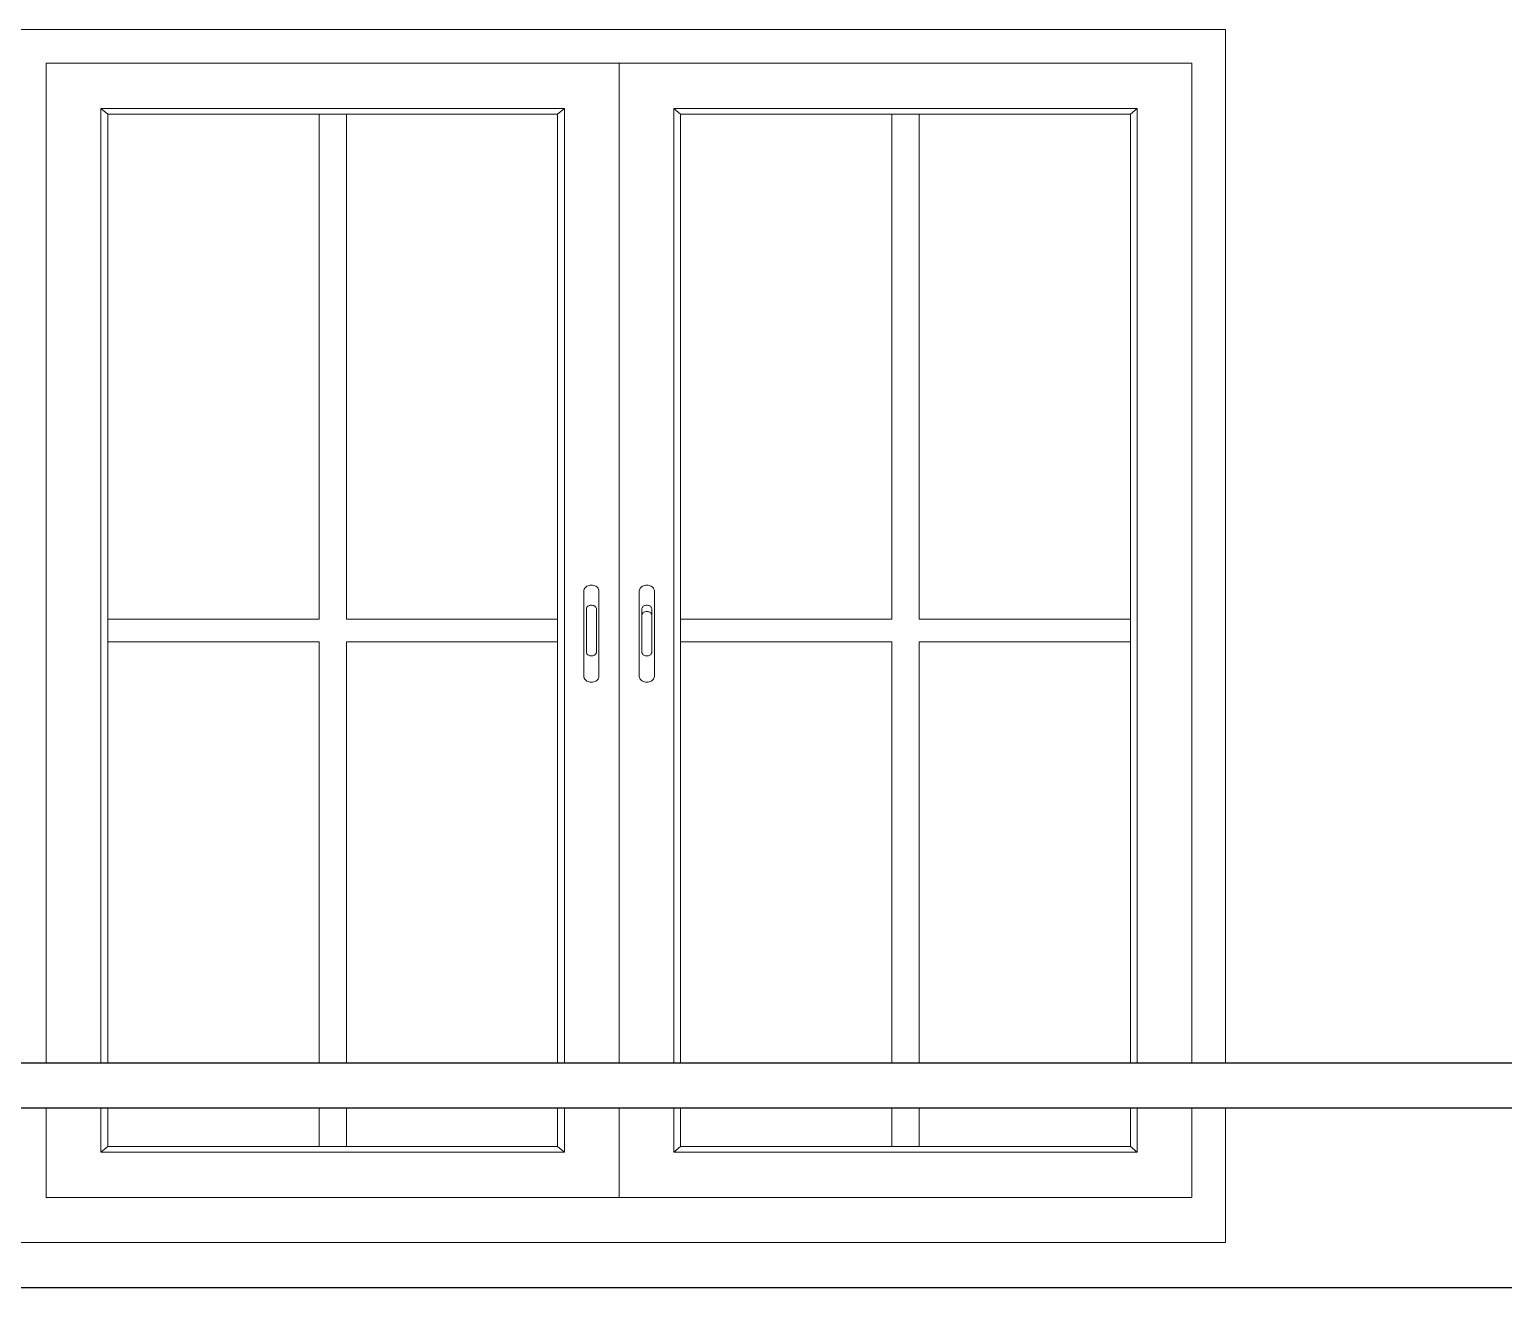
# Model space of a CAD drawing. Header units: inches. Extents: x -5096374 to -5070857, y -3259973 to -3243900.
# Drawn here: x -5079118.5 to -5079052.9, y -3259150.1 to -3259094.1 of the extents above; entities that cross this region are included whole.
import ezdxf

# ---------------------------------------------------------------- set-up
doc = ezdxf.new("R2010")
doc.units = ezdxf.units.IN
doc.header["$LTSCALE"] = 2
doc.header["$MEASUREMENT"] = 0
doc.layers.get('0').update_dxf_attribs({"linetype": 'CONTINUOUS'})
doc.layers.add('window', color=4, linetype='CONTINUOUS', lineweight=13)

msp = doc.modelspace()

# ---------------------------------------------------------------- linework, layer by layer
at = {"ltscale": 0.5}
for p, q in [((-5079359.202, -3259140.096), (-5078934.524, -3259140.096)), ((-5079359.202, -3259142.096), (-5078934.524, -3259142.096)), ((-5079359.202, -3259150.096), (-5078934.524, -3259150.096))]:
    msp.add_line(p, q, dxfattribs=at)
at = {"layer": 'window'}
for p, q in [((-5079065.283, -3259094.096), (-5079155.283, -3259094.096)), ((-5079065.283, -3259140.096), (-5079065.283, -3259094.096)), ((-5079117.783, -3259095.596), (-5079117.783, -3259140.096)), ((-5079066.783, -3259095.596), (-5079117.783, -3259095.596)), ((-5079092.283, -3259095.596), (-5079092.283, -3259140.096)), ((-5079066.783, -3259140.096), (-5079066.783, -3259095.596)), ((-5079094.716, -3259097.62), (-5079115.349, -3259097.62)), ((-5079115.349, -3259097.62), (-5079115.349, -3259140.096)), ((-5079115.045, -3259097.873), (-5079115.349, -3259097.62)), ((-5079115.045, -3259097.873), (-5079115.045, -3259140.096)), ((-5079115.045, -3259097.873), (-5079095.02, -3259097.873)), ((-5079105.641, -3259097.873), (-5079105.641, -3259120.34)), ((-5079104.424, -3259097.873), (-5079104.424, -3259120.34)), ((-5079095.02, -3259097.873), (-5079094.716, -3259097.62)), ((-5079095.02, -3259140.096), (-5079095.02, -3259097.873)), ((-5079094.716, -3259140.096), (-5079094.716, -3259097.62)), ((-5079089.849, -3259097.62), (-5079069.216, -3259097.62)), ((-5079089.545, -3259097.873), (-5079089.849, -3259097.62)), ((-5079089.849, -3259140.096), (-5079089.849, -3259097.62)), ((-5079069.52, -3259097.873), (-5079089.545, -3259097.873)), ((-5079089.545, -3259140.096), (-5079089.545, -3259097.873)), ((-5079080.141, -3259097.873), (-5079080.141, -3259120.34)), ((-5079078.924, -3259097.873), (-5079078.924, -3259120.34)), ((-5079069.52, -3259097.873), (-5079069.216, -3259097.62)), ((-5079069.52, -3259097.873), (-5079069.52, -3259140.096)), ((-5079069.216, -3259097.62), (-5079069.216, -3259140.096)), ((-5079093.713, -3259118.882), (-5079093.753, -3259118.908)), ((-5079093.668, -3259118.862), (-5079093.713, -3259118.882)), ((-5079093.62, -3259118.847), (-5079093.668, -3259118.862)), ((-5079093.568, -3259118.838), (-5079093.62, -3259118.847)), ((-5079093.568, -3259118.838), (-5079093.516, -3259118.835)), ((-5079093.516, -3259118.835), (-5079093.464, -3259118.838)), ((-5079093.464, -3259118.838), (-5079093.413, -3259118.847)), ((-5079093.413, -3259118.847), (-5079093.364, -3259118.862)), ((-5079093.319, -3259118.882), (-5079093.364, -3259118.862)), ((-5079093.319, -3259118.882), (-5079093.28, -3259118.908)), ((-5079091.286, -3259118.908), (-5079091.246, -3259118.882)), ((-5079091.246, -3259118.882), (-5079091.201, -3259118.862)), ((-5079091.201, -3259118.862), (-5079091.152, -3259118.847)), ((-5079091.152, -3259118.847), (-5079091.101, -3259118.838)), ((-5079091.101, -3259118.838), (-5079091.049, -3259118.835)), ((-5079091.049, -3259118.835), (-5079090.997, -3259118.838)), ((-5079090.997, -3259118.838), (-5079090.946, -3259118.847)), ((-5079090.946, -3259118.847), (-5079090.897, -3259118.862)), ((-5079090.897, -3259118.862), (-5079090.852, -3259118.882)), ((-5079090.852, -3259118.882), (-5079090.812, -3259118.908)), ((-5079093.847, -3259119.044), (-5079093.851, -3259119.083)), ((-5079093.851, -3259119.083), (-5079093.851, -3259122.899)), ((-5079093.847, -3259119.044), (-5079093.834, -3259119.007)), ((-5079093.834, -3259119.007), (-5079093.814, -3259118.97)), ((-5079093.814, -3259118.97), (-5079093.787, -3259118.937)), ((-5079093.753, -3259118.908), (-5079093.787, -3259118.937)), ((-5079093.28, -3259118.908), (-5079093.245, -3259118.937)), ((-5079093.218, -3259118.97), (-5079093.245, -3259118.937)), ((-5079093.198, -3259119.007), (-5079093.218, -3259118.97)), ((-5079093.186, -3259119.044), (-5079093.198, -3259119.007)), ((-5079093.181, -3259119.083), (-5079093.198, -3259119.007)), ((-5079093.181, -3259119.083), (-5079093.186, -3259119.044)), ((-5079093.181, -3259122.899), (-5079093.181, -3259119.083)), ((-5079091.384, -3259119.083), (-5079091.367, -3259119.007)), ((-5079091.384, -3259119.083), (-5079091.379, -3259119.044)), ((-5079091.384, -3259122.899), (-5079091.384, -3259119.083)), ((-5079091.379, -3259119.044), (-5079091.367, -3259119.007)), ((-5079091.367, -3259119.007), (-5079091.347, -3259118.97)), ((-5079091.347, -3259118.97), (-5079091.32, -3259118.937)), ((-5079091.32, -3259118.937), (-5079091.286, -3259118.908)), ((-5079090.812, -3259118.908), (-5079090.778, -3259118.937)), ((-5079090.778, -3259118.937), (-5079090.751, -3259118.97)), ((-5079090.751, -3259118.97), (-5079090.731, -3259119.007)), ((-5079090.731, -3259119.007), (-5079090.718, -3259119.044)), ((-5079090.718, -3259119.044), (-5079090.714, -3259119.083)), ((-5079090.714, -3259119.083), (-5079090.714, -3259122.899)), ((-5079093.741, -3259119.891), (-5079093.738, -3259119.865)), ((-5079093.741, -3259121.812), (-5079093.741, -3259119.891)), ((-5079093.738, -3259119.865), (-5079093.73, -3259119.84)), ((-5079093.73, -3259119.84), (-5079093.717, -3259119.816)), ((-5079093.717, -3259119.816), (-5079093.698, -3259119.793)), ((-5079093.698, -3259119.793), (-5079093.675, -3259119.773)), ((-5079093.675, -3259119.773), (-5079093.648, -3259119.756)), ((-5079093.648, -3259119.756), (-5079093.618, -3259119.742)), ((-5079093.618, -3259119.742), (-5079093.586, -3259119.732)), ((-5079093.586, -3259119.732), (-5079093.551, -3259119.726)), ((-5079093.551, -3259119.726), (-5079093.516, -3259119.724)), ((-5079093.516, -3259119.724), (-5079093.481, -3259119.726)), ((-5079093.481, -3259119.726), (-5079093.447, -3259119.732)), ((-5079093.447, -3259119.732), (-5079093.414, -3259119.742)), ((-5079093.414, -3259119.742), (-5079093.384, -3259119.756)), ((-5079093.384, -3259119.756), (-5079093.357, -3259119.773)), ((-5079093.357, -3259119.773), (-5079093.334, -3259119.793)), ((-5079093.334, -3259119.793), (-5079093.316, -3259119.816)), ((-5079093.316, -3259119.816), (-5079093.302, -3259119.84)), ((-5079093.302, -3259119.84), (-5079093.294, -3259119.865)), ((-5079093.294, -3259119.865), (-5079093.291, -3259119.891)), ((-5079093.291, -3259119.891), (-5079093.291, -3259121.812)), ((-5079091.271, -3259119.865), (-5079091.274, -3259119.891)), ((-5079091.274, -3259121.812), (-5079091.274, -3259119.891)), ((-5079091.271, -3259120.145), (-5079091.274, -3259120.171)), ((-5079091.263, -3259119.84), (-5079091.271, -3259119.865)), ((-5079091.263, -3259120.12), (-5079091.271, -3259120.145)), ((-5079091.249, -3259119.816), (-5079091.263, -3259119.84)), ((-5079091.249, -3259120.095), (-5079091.263, -3259120.12)), ((-5079091.231, -3259119.793), (-5079091.249, -3259119.816)), ((-5079091.231, -3259120.073), (-5079091.249, -3259120.095)), ((-5079091.208, -3259119.773), (-5079091.231, -3259119.793)), ((-5079091.208, -3259120.053), (-5079091.231, -3259120.073)), ((-5079091.181, -3259119.756), (-5079091.208, -3259119.773)), ((-5079091.181, -3259120.036), (-5079091.208, -3259120.053)), ((-5079091.151, -3259119.742), (-5079091.181, -3259119.756)), ((-5079091.151, -3259120.022), (-5079091.181, -3259120.036)), ((-5079091.118, -3259119.732), (-5079091.151, -3259119.742)), ((-5079091.118, -3259120.012), (-5079091.151, -3259120.022)), ((-5079091.084, -3259119.726), (-5079091.118, -3259119.732)), ((-5079091.084, -3259120.006), (-5079091.118, -3259120.012)), ((-5079091.049, -3259119.724), (-5079091.084, -3259119.726)), ((-5079091.049, -3259120.004), (-5079091.084, -3259120.006)), ((-5079091.014, -3259119.726), (-5079091.049, -3259119.724)), ((-5079091.014, -3259120.006), (-5079091.049, -3259120.004)), ((-5079090.979, -3259119.732), (-5079091.014, -3259119.726)), ((-5079090.979, -3259120.012), (-5079091.014, -3259120.006)), ((-5079090.947, -3259119.742), (-5079090.979, -3259119.732)), ((-5079090.947, -3259120.022), (-5079090.979, -3259120.012)), ((-5079090.917, -3259119.756), (-5079090.947, -3259119.742)), ((-5079090.917, -3259120.036), (-5079090.947, -3259120.022)), ((-5079090.89, -3259119.773), (-5079090.917, -3259119.756)), ((-5079090.89, -3259120.053), (-5079090.917, -3259120.036)), ((-5079090.867, -3259119.793), (-5079090.89, -3259119.773)), ((-5079090.867, -3259120.073), (-5079090.89, -3259120.053)), ((-5079090.849, -3259119.816), (-5079090.867, -3259119.793)), ((-5079090.849, -3259120.095), (-5079090.867, -3259120.073)), ((-5079090.835, -3259119.84), (-5079090.849, -3259119.816)), ((-5079090.835, -3259120.12), (-5079090.849, -3259120.095)), ((-5079090.827, -3259119.865), (-5079090.835, -3259119.84)), ((-5079090.827, -3259120.145), (-5079090.835, -3259120.12)), ((-5079090.824, -3259119.891), (-5079090.827, -3259119.865)), ((-5079090.824, -3259120.171), (-5079090.827, -3259120.145)), ((-5079090.824, -3259120.171), (-5079090.824, -3259119.891)), ((-5079090.824, -3259121.812), (-5079090.824, -3259120.171)), ((-5079105.641, -3259120.34), (-5079115.045, -3259120.34)), ((-5079095.02, -3259120.34), (-5079104.424, -3259120.34)), ((-5079089.545, -3259120.34), (-5079080.141, -3259120.34)), ((-5079078.924, -3259120.34), (-5079069.52, -3259120.34)), ((-5079105.641, -3259121.352), (-5079115.045, -3259121.352)), ((-5079105.641, -3259121.352), (-5079105.641, -3259140.096)), ((-5079104.424, -3259121.352), (-5079104.424, -3259140.096)), ((-5079095.02, -3259121.352), (-5079104.424, -3259121.352)), ((-5079089.545, -3259121.352), (-5079080.141, -3259121.352)), ((-5079080.141, -3259121.352), (-5079080.141, -3259140.096)), ((-5079078.924, -3259121.352), (-5079069.52, -3259121.352)), ((-5079078.924, -3259121.352), (-5079078.924, -3259140.096)), ((-5079093.741, -3259121.812), (-5079093.738, -3259121.838)), ((-5079093.738, -3259121.838), (-5079093.73, -3259121.863)), ((-5079093.73, -3259121.863), (-5079093.717, -3259121.888)), ((-5079093.717, -3259121.888), (-5079093.698, -3259121.91)), ((-5079093.698, -3259121.91), (-5079093.675, -3259121.93)), ((-5079093.675, -3259121.93), (-5079093.648, -3259121.947)), ((-5079093.648, -3259121.947), (-5079093.618, -3259121.961)), ((-5079093.618, -3259121.961), (-5079093.586, -3259121.971)), ((-5079093.586, -3259121.971), (-5079093.551, -3259121.977)), ((-5079093.551, -3259121.977), (-5079093.516, -3259121.979)), ((-5079093.516, -3259121.979), (-5079093.481, -3259121.977)), ((-5079093.481, -3259121.977), (-5079093.447, -3259121.971)), ((-5079093.447, -3259121.971), (-5079093.414, -3259121.961)), ((-5079093.414, -3259121.961), (-5079093.384, -3259121.947)), ((-5079093.384, -3259121.947), (-5079093.357, -3259121.93)), ((-5079093.357, -3259121.93), (-5079093.334, -3259121.91)), ((-5079093.334, -3259121.91), (-5079093.316, -3259121.888)), ((-5079093.316, -3259121.888), (-5079093.302, -3259121.863)), ((-5079093.302, -3259121.863), (-5079093.294, -3259121.838)), ((-5079093.294, -3259121.838), (-5079093.291, -3259121.812)), ((-5079091.271, -3259121.838), (-5079091.274, -3259121.812)), ((-5079091.263, -3259121.863), (-5079091.271, -3259121.838)), ((-5079091.249, -3259121.888), (-5079091.263, -3259121.863)), ((-5079091.231, -3259121.91), (-5079091.249, -3259121.888)), ((-5079091.208, -3259121.93), (-5079091.231, -3259121.91)), ((-5079091.181, -3259121.947), (-5079091.208, -3259121.93)), ((-5079091.151, -3259121.961), (-5079091.181, -3259121.947)), ((-5079091.118, -3259121.971), (-5079091.151, -3259121.961)), ((-5079091.084, -3259121.977), (-5079091.118, -3259121.971)), ((-5079091.049, -3259121.979), (-5079091.084, -3259121.977)), ((-5079091.014, -3259121.977), (-5079091.049, -3259121.979)), ((-5079090.979, -3259121.971), (-5079091.014, -3259121.977)), ((-5079090.947, -3259121.961), (-5079090.979, -3259121.971)), ((-5079090.917, -3259121.947), (-5079090.947, -3259121.961)), ((-5079090.89, -3259121.93), (-5079090.917, -3259121.947)), ((-5079090.867, -3259121.91), (-5079090.89, -3259121.93)), ((-5079090.849, -3259121.888), (-5079090.867, -3259121.91)), ((-5079090.835, -3259121.863), (-5079090.849, -3259121.888)), ((-5079090.827, -3259121.838), (-5079090.835, -3259121.863)), ((-5079090.824, -3259121.812), (-5079090.827, -3259121.838)), ((-5079093.847, -3259122.937), (-5079093.851, -3259122.899)), ((-5079093.851, -3259122.899), (-5079093.834, -3259122.975)), ((-5079093.847, -3259122.937), (-5079093.834, -3259122.975)), ((-5079093.834, -3259122.975), (-5079093.814, -3259123.011)), ((-5079093.787, -3259123.045), (-5079093.814, -3259123.011)), ((-5079093.753, -3259123.074), (-5079093.787, -3259123.045)), ((-5079093.713, -3259123.1), (-5079093.753, -3259123.074)), ((-5079093.713, -3259123.1), (-5079093.668, -3259123.12)), ((-5079093.668, -3259123.12), (-5079093.62, -3259123.135)), ((-5079093.568, -3259123.144), (-5079093.62, -3259123.135)), ((-5079093.516, -3259123.147), (-5079093.568, -3259123.144)), ((-5079093.516, -3259123.147), (-5079093.464, -3259123.144)), ((-5079093.464, -3259123.144), (-5079093.413, -3259123.135)), ((-5079093.364, -3259123.12), (-5079093.413, -3259123.135)), ((-5079093.364, -3259123.12), (-5079093.319, -3259123.1)), ((-5079093.319, -3259123.1), (-5079093.28, -3259123.074)), ((-5079093.245, -3259123.045), (-5079093.28, -3259123.074)), ((-5079093.218, -3259123.011), (-5079093.245, -3259123.045)), ((-5079093.198, -3259122.975), (-5079093.218, -3259123.011)), ((-5079093.198, -3259122.975), (-5079093.186, -3259122.937)), ((-5079093.186, -3259122.937), (-5079093.181, -3259122.899)), ((-5079091.379, -3259122.937), (-5079091.384, -3259122.899)), ((-5079091.367, -3259122.975), (-5079091.379, -3259122.937)), ((-5079091.347, -3259123.011), (-5079091.367, -3259122.975)), ((-5079091.32, -3259123.045), (-5079091.347, -3259123.011)), ((-5079091.286, -3259123.074), (-5079091.32, -3259123.045)), ((-5079091.246, -3259123.1), (-5079091.286, -3259123.074)), ((-5079091.201, -3259123.12), (-5079091.246, -3259123.1)), ((-5079091.152, -3259123.135), (-5079091.201, -3259123.12)), ((-5079091.101, -3259123.144), (-5079091.152, -3259123.135)), ((-5079091.049, -3259123.147), (-5079091.101, -3259123.144)), ((-5079090.997, -3259123.144), (-5079091.049, -3259123.147)), ((-5079090.946, -3259123.135), (-5079090.997, -3259123.144)), ((-5079090.897, -3259123.12), (-5079090.946, -3259123.135)), ((-5079090.852, -3259123.1), (-5079090.897, -3259123.12)), ((-5079090.812, -3259123.074), (-5079090.852, -3259123.1)), ((-5079090.778, -3259123.045), (-5079090.812, -3259123.074)), ((-5079090.751, -3259123.011), (-5079090.778, -3259123.045)), ((-5079090.731, -3259122.975), (-5079090.751, -3259123.011)), ((-5079090.714, -3259122.899), (-5079090.731, -3259122.975)), ((-5079090.718, -3259122.937), (-5079090.731, -3259122.975)), ((-5079090.718, -3259122.937), (-5079090.714, -3259122.899)), ((-5079117.783, -3259142.096), (-5079117.783, -3259146.096)), ((-5079115.349, -3259142.096), (-5079115.349, -3259144.073)), ((-5079115.045, -3259142.096), (-5079115.045, -3259143.82)), ((-5079105.641, -3259142.096), (-5079105.641, -3259143.82)), ((-5079104.424, -3259142.096), (-5079104.424, -3259143.82)), ((-5079095.02, -3259143.82), (-5079095.02, -3259142.096)), ((-5079094.716, -3259144.073), (-5079094.716, -3259142.096)), ((-5079092.283, -3259142.096), (-5079092.283, -3259146.096)), ((-5079089.849, -3259144.073), (-5079089.849, -3259142.096)), ((-5079089.545, -3259143.82), (-5079089.545, -3259142.096)), ((-5079080.141, -3259142.096), (-5079080.141, -3259143.82)), ((-5079078.924, -3259142.096), (-5079078.924, -3259143.82)), ((-5079069.52, -3259142.096), (-5079069.52, -3259143.82)), ((-5079069.216, -3259142.096), (-5079069.216, -3259144.073)), ((-5079066.783, -3259146.096), (-5079066.783, -3259142.096)), ((-5079065.283, -3259148.096), (-5079065.283, -3259142.096)), ((-5079115.349, -3259144.073), (-5079115.045, -3259143.82)), ((-5079115.045, -3259143.82), (-5079095.02, -3259143.82)), ((-5079094.716, -3259144.073), (-5079095.02, -3259143.82)), ((-5079089.849, -3259144.073), (-5079089.545, -3259143.82)), ((-5079069.52, -3259143.82), (-5079089.545, -3259143.82)), ((-5079069.52, -3259143.82), (-5079069.216, -3259144.073)), ((-5079115.349, -3259144.073), (-5079094.716, -3259144.073)), ((-5079069.216, -3259144.073), (-5079089.849, -3259144.073)), ((-5079117.783, -3259146.096), (-5079066.783, -3259146.096)), ((-5079065.283, -3259148.096), (-5079119.283, -3259148.096))]:
    msp.add_line(p, q, dxfattribs=at)

doc.saveas('drawing.dxf')
